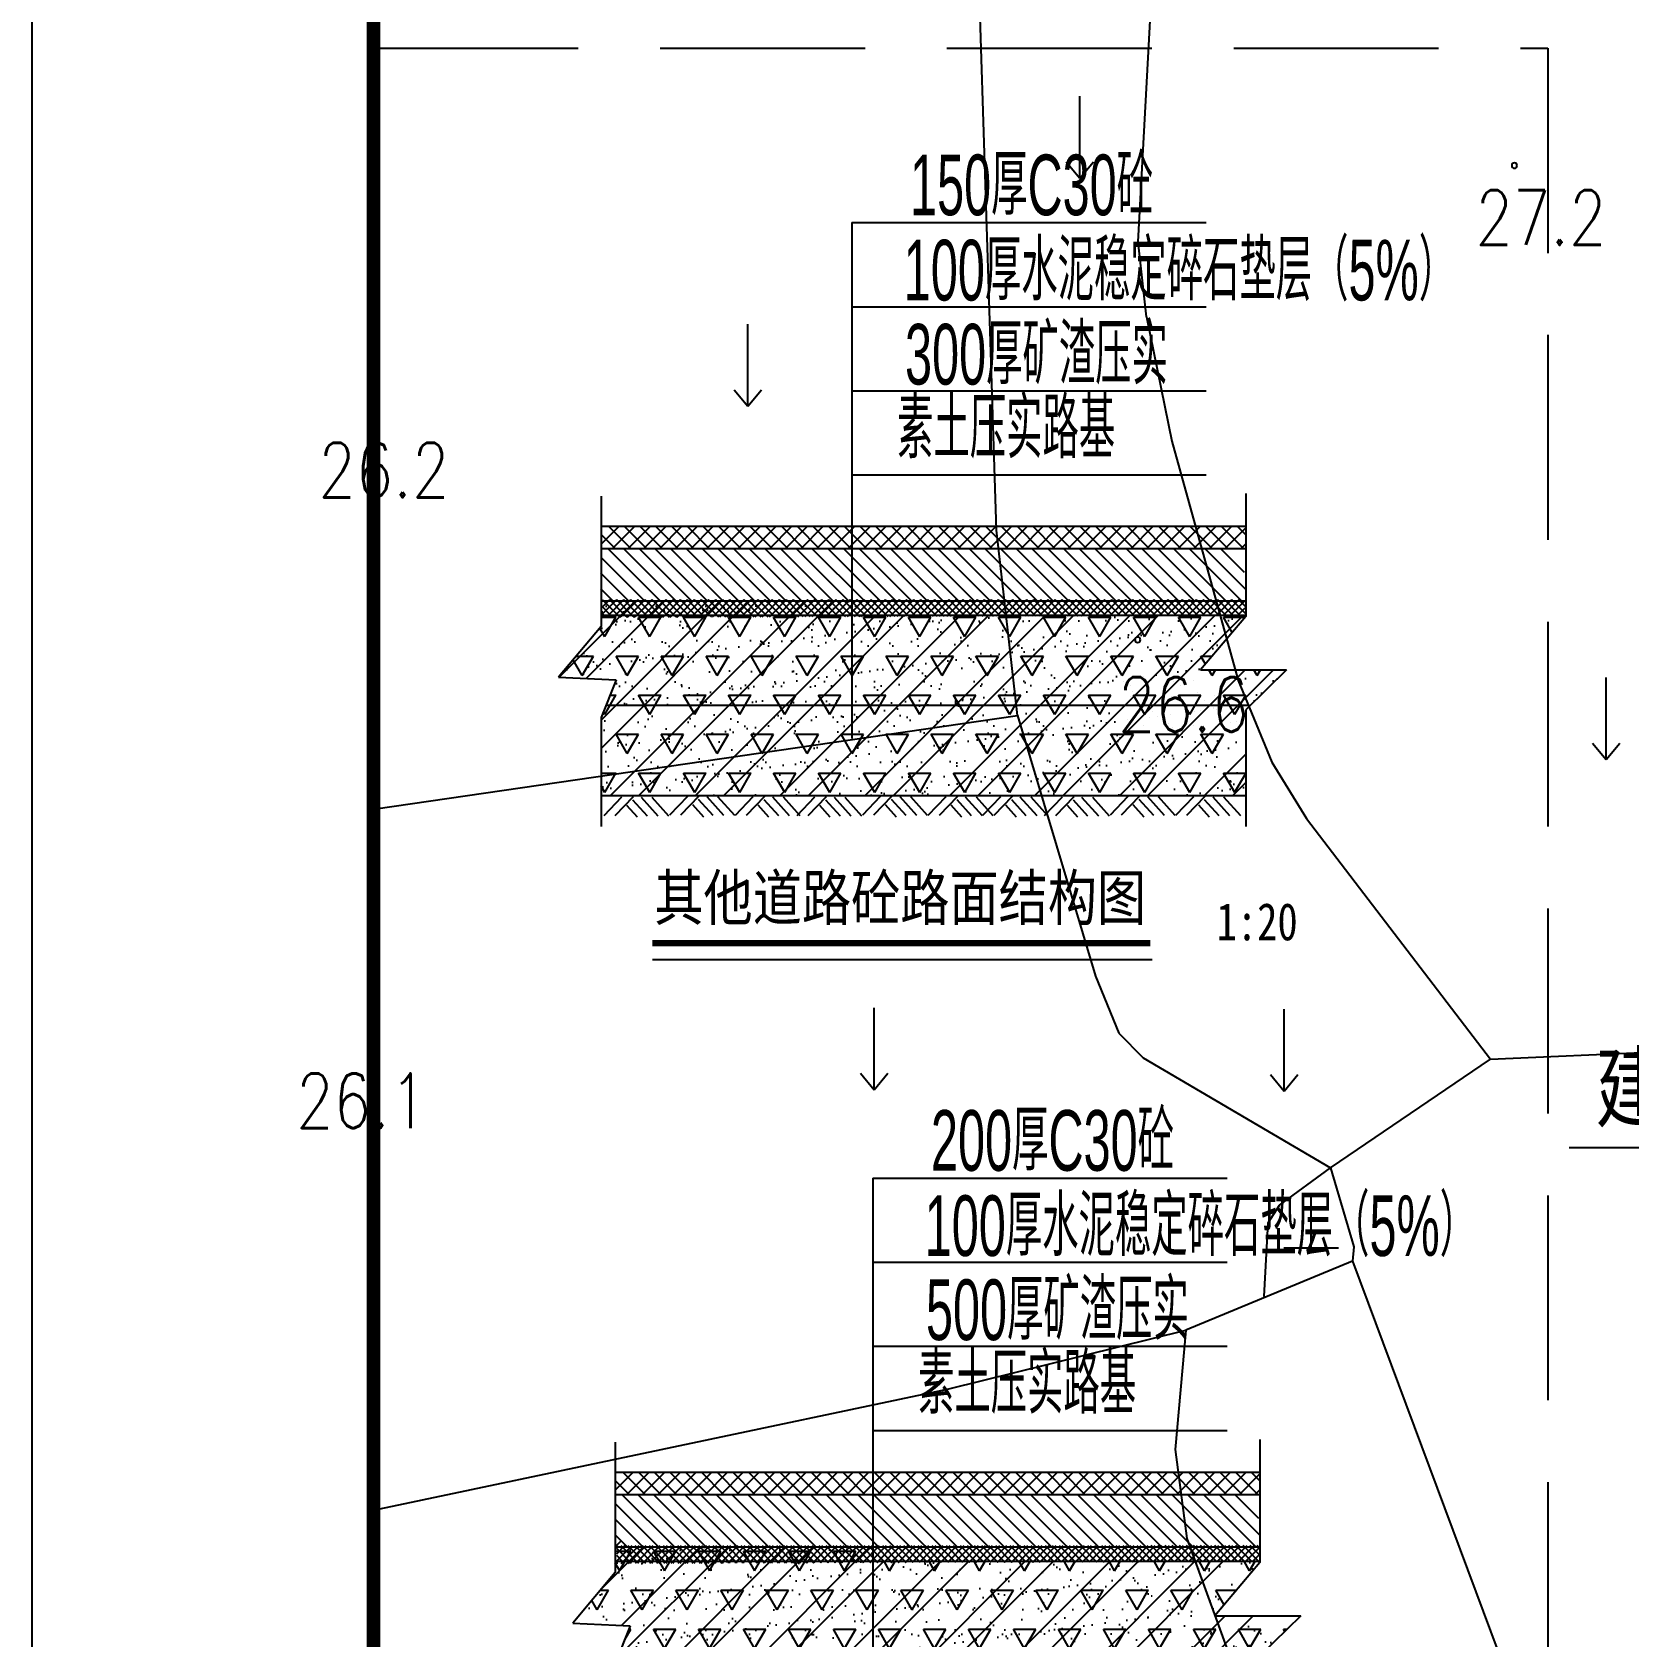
# Model space of a CAD drawing. Header units: millimetres. Extents: x 423080 to 423918, y 54742 to 55570.
# Drawn here: x 423084.7 to 423143.1, y 54865.8 to 54924.6 of the extents above; entities that cross this region are included whole.
import ezdxf
from ezdxf.enums import TextEntityAlignment as Align

# ---------------------------------------------------------------- set-up
doc = ezdxf.new("R2010")
doc.units = ezdxf.units.MM
doc.linetypes.add('DASH', pattern=[0.35, 0.25, -0.1])
for name, color, linetype in [('1', 4, 'Continuous'), ('DIM_LEAD', 171, 'Continuous'), ('DL1', 7, 'Continuous'), ('JMD', 6, 'Continuous'), ('PUB_TEXT', 7, 'Continuous'), ('STAIR', 3, 'Continuous'), ('TK', 4, 'Continuous'), ('地形图', 252, 'Continuous'), ('道路', 5, 'Continuous')]:
    doc.layers.add(name, color=color, linetype=linetype)
doc.styles.add('HT', font='simhei.ttf', dxfattribs={"width": 0.8})
doc.styles.add('HZ', font='rs.shx', dxfattribs={"width": 0.8, "bigfont": 'hztxt.shx'})
doc.styles.add('HZ1', font='', dxfattribs={"width": 0.8})
doc.styles.add('HZTXT', font='HZTXT_E', dxfattribs={"width": 0.8, "bigfont": 'HZTXT'})
doc.styles.add('S', font='', dxfattribs={"width": 0.8})
doc.styles.get('HZ1').set_extended_font_data('MS Mincho')
doc.styles.get('S').set_extended_font_data('SimSun')

# ---------------------------------------------------------------- blocks, each defined once
blk = doc.blocks.new('dxing')
at = {"layer": '地形图', "color": 250, "linetype": 'Continuous'}
for p, q in [((421262.4445531148, 54758.69428783988, 27.19), (421263.5338577768, 54778.47639970194, 27.19)), ((421257.2613373314, 54748.13866275096, 26.29), (421256.6038577768, 54768.95639970194, 26.29)), ((421260.3110642305, 54761.0293760796), (421260.3110642305, 54764.0293760796)), ((421259.8110642305, 54761.6293760796), (421260.3110642305, 54761.0293760796)), ((421260.3110642305, 54761.0293760796), (421260.8110642305, 54761.6293760796)), ((421262.7538577768, 54755.94639970194, 27.19), (421262.4445531148, 54758.69428783988, 27.19)), ((421248.1531581512, 54752.67926911533), (421248.1531581512, 54755.67926911533)), ((421262.7538577768, 54755.94639970194, 27.19), (421262.7538577768, 54755.94639970194, 27.19)), ((421262.7538577768, 54755.94639970194, 27.19), (421263.6807531465, 54751.39427168371, 27.19)), ((421247.6531581512, 54753.27926911533), (421248.1531581512, 54752.67926911533)), ((421248.1531581512, 54752.67926911533), (421248.6531581512, 54753.27926911533)), ((421263.6807531465, 54751.39427168371, 27.19), (421266.1134733385, 54742.63785159705, 27.19)), ((421258.0338577768, 54741.35639970194, 26.29), (421257.2613373314, 54748.13866275096, 26.29)), ((421266.1134733385, 54742.63785159705, 27.19), (421267.3438577768, 54739.64639970194, 27.19)), ((421279.5837073405, 54739.74507386437), (421279.5837073405, 54742.74507386437)), ((421234.4460613916, 54737.92410433969, 26.29), (421258.0338577768, 54741.35639970194, 26.29)), ((421258.0338577768, 54741.35639970194, 26.29), (421260.8872489922, 54731.81365311825, 26.29)), ((421279.0837073405, 54740.34507386437), (421279.5837073405, 54739.74507386437)), ((421279.5837073405, 54739.74507386437), (421280.0837073405, 54740.34507386437)), ((421267.3438577768, 54739.64639970194, 27.19), (421268.6085959827, 54737.58575149492, 27.19)), ((421268.6085959827, 54737.58575149492, 27.19), (421275.3438577768, 54728.77639970194, 27.19)), ((421260.8872489922, 54731.81365311825, 26.29), (421261.7338577768, 54729.72639970194, 26.29)), ((421252.7820765887, 54727.65491606321), (421252.7820765887, 54730.65491606321)), ((421267.7992082773, 54727.60490660273), (421267.7992082773, 54730.60490660273)), ((421261.7338577768, 54729.72639970194, 26.29), (421262.6262903761, 54728.82328947772, 26.29)), ((421262.6262903761, 54728.82328947772, 26.29), (421269.4938577768, 54724.79639970194, 26.29)), ((421269.4938577768, 54724.79639970194, 26.8), (421275.3438577768, 54728.77639970194, 26.8)), ((421275.3438577768, 54728.77639970194, 27.19), (421281.4438577768, 54729.03639970194, 27.19)), ((421252.2820765887, 54728.2549160632), (421252.7820765887, 54727.65491606321)), ((421252.7820765887, 54727.65491606321), (421253.2820765887, 54728.2549160632)), ((421267.2992082773, 54728.20490660272), (421267.7992082773, 54727.60490660273)), ((421267.7992082773, 54727.60490660273), (421268.2992082773, 54728.20490660272)), ((421267.6201811632, 54723.42488911777), (421269.4938577768, 54724.79639970194)), ((421269.4938577768, 54724.79639970194, 26.29), (421270.3489135182, 54721.89906960343, 26.29)), ((421268.7792391214, 54721.85892986817), (421268.7792391214, 54723.85892986817)), ((421267.2027768897, 54722.77574607819), (421267.6201811632, 54723.42488911777)), ((421267.0636403385, 54720.08643061893), (421267.2027768897, 54722.77574607819)), ((421267.7792391214, 54721.85892986817), (421269.7792391214, 54721.85892986817)), ((421270.3489135182, 54721.89906960343, 26.29), (421270.2938577768, 54721.37639970194, 26.29)), ((421270.2938577768, 54721.37639970194, 26.29), (421264.1938577768, 54718.84639970194, 26.29)), ((421270.2938577768, 54721.37639970194, 26.29), (421279.5951855217, 54696.46938220127, 26.29)), ((421255.5138577768, 54716.70639970194, 26.19), (421264.1938577768, 54718.84639970194, 26.19)), ((421264.1938577768, 54718.84639970194, 26.29), (421263.8012951515, 54714.48116079676, 26.29)), ((421234.4460613916, 54712.26426154993, 26.19), (421255.5138577768, 54716.70639970194, 26.19)), ((421263.8012951515, 54714.48116079676, 26.29), (421264.2238577768, 54711.22639970194, 26.29)), ((421264.2238577768, 54711.22639970194, 26.29), (421269.4238577768, 54696.98639970194, 26.29))]:
    blk.add_line(p, q, dxfattribs=at)
for centre, start_param, end_param in [((421276.2255273107, 54761.48586922627, 27.32), 5.497787143671944, 8.639379797261737), ((421276.2255273107, 54761.48586922627, 27.32), 2.356194490082151, 5.497787143671944), ((421262.4287745067, 54744.12460772675, 26.58), 5.497787143671944, 8.639379797261737), ((421262.4287745067, 54744.12460772675, 26.58), 2.356194490082151, 5.497787143671944)]:
    blk.add_ellipse(centre, major_axis=(0.07071067811770035, 0.07071067811770033), ratio=0.999999999779612, start_param=start_param, end_param=end_param, dxfattribs=at)
at = {"layer": '地形图', "color": 250, "linetype": 'Continuous', "style": 'HZ', "width": 0.8}
for s, p in [('27.2', (421277.1962794858, 54759.58417173717)), ('26.2', (421234.8255820837, 54750.34002705816)), ('26.6', (421264.1097584873, 54741.75828808585)), ('26.1', (421234.0148932714, 54727.2513508725))]:
    blk.add_text(s, height=2, dxfattribs=at).set_placement(p, align=Align.MIDDLE)
blk = doc.blocks.new('dlzf1')
at = {"layer": 'JMD'}
h = blk.add_hatch(dxfattribs=at)
h.set_pattern_fill('ANSI32', color=256, scale=5.297292072415352, style=0)
h.set_pattern_definition([(44.99829320954396, (-252367091.4057524, 2604740443.720208), (-2022.679577486163, 2022.559073414443), []), (44.99829320954396, (-252365742.9527031, 2604740443.720208), (-2022.679577486163, 2022.559073414443), [])])
h.paths.add_polyline_path([(-276173.0589168668, 107927.4271478653), (-287877.9629974365, 107927.4271478653), (-288444.626439631, 108494.0568304062), (-288444.6264395714, 106698.5613193512), (-290476.8650019169, 104287.0280780792), (-287728.6813892126, 104162.2012581825), (-288444.6264397502, 102373.634791851), (-288444.6264397502, 98654.42436742783), (-276173.0589170456, 98654.42436742783)])
h.paths.add_polyline_path([(-257707.0250216722, 98654.42436742783), (-257707.0250216722, 102732.6514463425), (-255766.3534058928, 104636.4937243462), (-259858.8375580907, 104637.6638245583), (-257707.0250217915, 107174.9497070312), (-257707.0250217915, 107250.9771623611), (-276173.058916986, 107250.9771623611), (-276173.0589168668, 98654.42436742783)])
h = blk.add_hatch(dxfattribs=at)
h.set_pattern_fill('AR-SAND', color=256, scale=0.5297292072415353, style=0)
h.set_pattern_definition([(37.49835137972929, (-252367091.4057524, 2604740443.720208), (-48.05134853014034, 1469.69406434813), [0, -1159.430762540007, 0, -1296.731773893428, 0, -1239.523019162835]), (7.499558262834443, (-252367091.4057524, 2604740443.720208), (1349.986091190336, 2152.605436726504), [0, -625.4955599259791, 0, -1045.03526475438, 0, -400.4697182452914]), (327.5015468580071, (-252368029.6500445, 2604740443.720208), (2375.468151911358, 4.316470207010518), [0, -381.3935591460997, 0, -1373.016812925959, 0, -1792.549727986669]), (317.5017002911885, (-252368029.6500445, 2604740443.720208), (2293.074088075937, 669.4512435187054), [0, -190.6948739536265, 0, -900.0798050611171, 0, -1029.752319349583])])
h.paths.add_polyline_path([(-276173.058916986, 107250.977162838), (-276173.058916986, 98654.42436790466), (-257707.0250216722, 98654.42436742783), (-257707.0250217915, 102732.6514463425), (-255766.3534054756, 104636.493724823), (-259858.8375585079, 104637.6638245583), (-257707.0250216722, 107174.9497065544), (-257707.0250216722, 107250.977162838)])
h.paths.add_polyline_path([(-288444.626439631, 102373.634791851), (-288444.6264396906, 98654.42436742783), (-276173.058916986, 98654.42436742783), (-276173.058916986, 107927.4271483421), (-287877.9629976153, 107927.4271473885), (-288444.6264396906, 108494.0568304062), (-288444.6264396906, 106698.561319828), (-290476.8650016785, 104287.0280776024), (-287728.681389153, 104162.2012581825)])
h = blk.add_hatch(dxfattribs=at)
h.set_pattern_fill('TRIANG', color=256, scale=3.972969054311513, style=0)
h.set_pattern_definition([(59.9985218540897, (-252367091.4057524, 2604740443.720208), (-1072.68783197924, 1857.839137989198), [1072.63990421193, -1072.63990421193]), (120.0014781459102, (-252367091.4057524, 2604740443.720208), (-2145.375666035246, 1.198949413982132e-06), [1072.639904211927, -1072.639904211927]), (0, (-252367627.7496695, 2604741372.639778), (1072.687834056005, 1857.83913679025), [1072.687834056005, -1072.687834056005])])
h.paths.add_polyline_path([(-276173.058916986, 107250.9771623611), (-276173.058916986, 98654.42436742783), (-257707.0250216722, 98654.42436742783), (-257707.0250217915, 102732.6514463425), (-255766.3534054756, 104636.493724823), (-259858.8375585079, 104637.6638245583), (-257707.0250216722, 107174.9497065544), (-257707.0250216722, 107250.977162838)])
h.paths.add_polyline_path([(-288444.626439631, 102373.634791851), (-288444.6264396906, 98654.42436742783), (-276173.058916986, 98654.42436742783), (-276173.058916986, 107927.4271483421), (-287877.9629976153, 107927.4271473885), (-288444.6264396906, 108494.0568304062), (-288444.6264396906, 106698.561319828), (-290476.8650016785, 104287.0280776024), (-287728.681389153, 104162.2012581825)])
h = blk.add_hatch(dxfattribs=at)
h.set_pattern_fill('ANSI37', color=256, scale=1.324323018103838, style=0)
h.set_pattern_definition([(44.99829320954396, (-252617467.4082483, 2604185958.76338), (-168.5566314571803, 168.5465894512035), []), (135.001706790456, (-252617467.4082483, 2604185958.76338), (-168.5566314571803, -168.5465894512035), [])])
edge = h.paths.add_edge_path()
edge.add_line((-288378.178892076, 107139.9230203629), (-288378.178892076, 107751.8951044083))
edge.add_line((-288378.178892076, 107751.8951044083), (-288378.178892076, 107987.2689824104))
edge.add_line((-288378.178892076, 107987.2689824104), (-257737.0714942217, 107987.2689824104))
edge.add_line((-257737.0714942217, 107987.2689824104), (-257737.0714942217, 107234.0725717545))
edge.add_line((-257737.0714942217, 107234.0725717545), (-288283.9179920554, 107234.0725717545))
edge.add_line((-288396.1905914545, 107250.9771623611), (-257671.0858423114, 107250.9771623611))
blk.add_line((-285315.7081444263, 90826.57191848755), (-264332.6913195252, 90826.57191848755))
at = {"const_width": 300}
blk.add_lwpolyline([(-285315.7081445456, 91610.61936950684), (-264423.7901111841, 91610.61936950684)], dxfattribs=at)
at = {"layer": '1'}
for p, q in [((-288444.626439631, 111488.518517971), (-257707.0250216722, 111488.518517971)), ((-288396.1905915141, 110422.6656675339), (-257671.085842371, 110422.6656675339)), ((-288396.1905915141, 107927.4271478653), (-257707.0250216722, 107927.4271478653)), ((-288396.1905914545, 107250.9771623611), (-257671.0858423114, 107250.9771623611)), ((-288212.8321927786, 102952.7007646561), (-257618.9415074587, 102952.7007646561)), ((-288444.626439631, 98654.42436742783), (-257707.0250216722, 98654.42436742783))]:
    blk.add_line(p, q, dxfattribs=at)
at = {"layer": 'DL1', "color": 4}
for p, q in [((-276173.058916986, 125505.823281765), (-259278.3515603542, 125505.8232831955)), ((-276173.058916986, 125505.823281765), (-276173.0589170456, 101361.9770288467)), ((-276173.0589170456, 121497.1384358406), (-259278.3515603542, 121497.1384367943)), ((-276173.0589170456, 117488.4535903931), (-259278.3515603542, 117488.4535918236)), ((-276173.0589170456, 113479.7687444687), (-259278.3515603542, 113479.7687444687))]:
    blk.add_line(p, q, dxfattribs=at)
at = {"layer": 'JMD'}
for p, q in [((-286264.2373675704, 110413.4297447205), (-287339.3901939988, 111488.518517971)), ((-287163.2177804708, 110413.4297447205), (-286088.0649540424, 111488.518517971)), ((-285515.0975323319, 110413.4297447205), (-286590.2503589392, 111488.518517971)), ((-286414.077945292, 110413.4297447205), (-285338.925118804, 111488.518517971)), ((-284765.9576972127, 110413.4297447205), (-285841.1105237603, 111488.518517971)), ((-285664.9381102324, 110413.4297447205), (-284589.7852836251, 111488.518517971)), ((-284016.8178620338, 110413.4297447205), (-285091.9706885219, 111488.518517971)), ((-284915.7982749939, 110413.4297447205), (-283840.6454483867, 111488.518517971)), ((-283267.678026855, 110413.4297447205), (-284342.8308534026, 111488.518517971)), ((-284166.658439815, 110413.4297447205), (-283091.505613327, 111488.518517971)), ((-282518.5381917357, 110413.4297447205), (-283593.6910182834, 111488.518517971)), ((-283417.5186045766, 110413.4297447205), (-282342.3657781482, 111488.518517971)), ((-281769.3983564973, 110413.4297447205), (-282844.5511830449, 111488.518517971)), ((-282668.3787695169, 110413.4297447205), (-281593.2259429097, 111488.518517971)), ((-281020.2585213184, 110413.4297447205), (-282095.4113479257, 111488.518517971)), ((-281919.2389348149, 110413.4297447205), (-280844.0861077309, 111488.518517971)), ((-280271.1186862588, 110413.4297447205), (-281346.2715132236, 111488.518517971)), ((-281170.0990996361, 110413.4297447205), (-280094.9462731481, 111488.518517971)), ((-279521.9788510203, 110413.4297447205), (-280597.1316781044, 111488.518517971)), ((-280420.9592644572, 110413.4297447205), (-279345.8064379692, 111488.518517971)), ((-278772.8390163779, 110413.4297447205), (-279847.9918429255, 111488.518517971)), ((-279671.819429338, 110413.4297447205), (-278596.6666027904, 111488.518517971)), ((-279098.8520076871, 111488.518517971), (-278023.6991811991, 110413.4297447205)), ((-278922.6795941591, 110413.4297447205), (-277847.5267675519, 111488.518517971)), ((-278349.7121725678, 111488.518517971), (-277274.5593466163, 110413.4297447205)), ((-277098.3869324923, 111488.518517971), (-278173.5397589803, 110413.4297447205)), ((-276525.419510901, 110413.4297447205), (-277600.5723374486, 111488.518517971)), ((-277424.3999238014, 110413.4297447205), (-276349.2470973134, 111488.518517971)), ((-275776.2796756625, 110413.4297447205), (-276851.4325022101, 111488.518517971)), ((-276675.2600886822, 110413.4297447205), (-275600.1072620749, 111488.518517971)), ((-275027.1398405433, 110413.4297447205), (-276102.2926670909, 111488.518517971)), ((-275926.1202535033, 110413.4297447205), (-274850.9674268961, 111488.518517971)), ((-274278.000005424, 110413.4297447205), (-275353.1528318524, 111488.518517971)), ((-275176.9804182649, 110413.4297447205), (-274101.8275918365, 111488.518517971)), ((-273528.8601701856, 110413.4297447205), (-274604.0129972696, 111488.518517971)), ((-274427.8405836821, 110413.4297447205), (-273352.687756598, 111488.518517971)), ((-272779.7203350067, 110413.4297447205), (-273854.8731620908, 111488.518517971)), ((-273678.7007485032, 110413.4297447205), (-272603.5479219556, 111488.518517971)), ((-272030.5805004239, 110413.4297447205), (-273105.7333269119, 111488.518517971)), ((-272929.5609133244, 110413.4297447205), (-271854.4080867767, 111488.518517971)), ((-271281.4406651855, 110413.4297447205), (-272356.5934916735, 111488.518517971)), ((-272180.4210781455, 110413.4297447205), (-271105.2682516575, 111488.518517971)), ((-270532.3008300066, 110413.4297447205), (-271607.4536566138, 111488.518517971)), ((-271431.2812430263, 110413.4297447205), (-270356.1284164786, 111488.518517971)), ((-269783.1609948874, 110413.4297447205), (-270858.3138213754, 111488.518517971)), ((-270682.1414078474, 110413.4297447205), (-269606.9885812402, 111488.518517971)), ((-269034.0211597085, 110413.4297447205), (-270109.1739861965, 111488.518517971)), ((-269933.0015726686, 110413.4297447205), (-268857.8487460613, 111488.518517971)), ((-268284.8813245893, 110413.4297447205), (-269360.0341510773, 111488.518517971)), ((-269183.8617374301, 110413.4297447205), (-268108.7089110017, 111488.518517971)), ((-267535.7414893508, 110413.4297447205), (-268610.8943158984, 111488.518517971)), ((-268434.7219023705, 110413.4297447205), (-267359.5690757632, 111488.518517971)), ((-266786.6016541719, 110413.4297447205), (-267861.7544807792, 111488.518517971)), ((-267685.5820676684, 110413.4297447205), (-266610.4292405844, 111488.518517971)), ((-266037.4618191123, 110413.4297447205), (-267112.6146460772, 111488.518517971)), ((-266936.4422324896, 110413.4297447205), (-265861.289405942, 111488.518517971)), ((-265288.3219844103, 110413.4297447205), (-266363.4748108387, 111488.518517971)), ((-266187.3023973107, 110413.4297447205), (-265112.1495708227, 111488.518517971)), ((-264539.1821491718, 110413.4297447205), (-265614.3349757791, 111488.518517971)), ((-265438.1625621915, 110413.4297447205), (-264363.0097356439, 111488.518517971)), ((-263790.0423140526, 110413.4297447205), (-264865.1951405406, 111488.518517971)), ((-264689.0227270126, 110413.4297447205), (-263613.869900465, 111488.518517971)), ((-263040.9024788737, 110413.4297447205), (-264116.0553053617, 111488.518517971)), ((-263939.8828918338, 110413.4297447205), (-262864.7300653458, 111488.518517971)), ((-262291.7626436949, 110413.4297447205), (-263366.9154702425, 111488.518517971)), ((-263190.7430566549, 110413.4297447205), (-262115.5902301669, 111488.518517971)), ((-261542.6228085756, 110413.4297447205), (-262617.7756350636, 111488.518517971)), ((-262441.6032215357, 110413.4297447205), (-261366.4503949285, 111488.518517971)), ((-260793.4829733372, 110413.4297447205), (-261868.6357998848, 111488.518517971)), ((-261692.4633863568, 110413.4297447205), (-260617.3105597496, 111488.518517971)), ((-260044.3431382179, 110413.4297447205), (-261119.4959647655, 111488.518517971)), ((-260943.3235516548, 110413.4297447205), (-259868.17072469, 111488.518517971)), ((-259295.2033030391, 110413.4297447205), (-260370.3561301231, 111488.518517971)), ((-260194.183716476, 110413.4297447205), (-259119.0308894515, 111488.518517971)), ((-258546.0634678602, 110413.4297447205), (-259621.2162949443, 111488.518517971)), ((-259445.0438813567, 110413.4297447205), (-258369.8910548091, 111488.518517971)), ((-257796.9236332178, 110413.4297447205), (-258872.0764597654, 111488.518517971)), ((-258695.9040461183, 110413.4297447205), (-257707.0250216722, 111402.2498559952)), ((-285630.5434917808, 107927.4271478653), (-288125.9306774735, 110422.6656675339)), ((-284881.4036567211, 107927.4271478653), (-287376.7908423543, 110422.6656675339)), ((-284132.2638214827, 107927.4271478653), (-286627.6510071754, 110422.6656675339)), ((-283383.1239863038, 107927.4271478653), (-285878.5111719966, 110422.6656675339)), ((-282633.9841516614, 107927.4271478653), (-285129.3713368177, 110422.6656675339)), ((-281884.8443166018, 107927.4271478653), (-284380.2315016985, 110422.6656675339)), ((-281135.7044813633, 107927.4271478653), (-283631.09166646, 110422.6656675339)), ((-280386.5646461844, 107927.4271478653), (-282881.9518318176, 110422.6656675339)), ((-279637.424810946, 107927.4271478653), (-282132.8119966388, 110422.6656675339)), ((-278888.2849758863, 107927.4271478653), (-281383.6721615195, 110422.6656675339)), ((-278139.1451407075, 107927.4271478653), (-280634.5323263407, 110422.6656675339)), ((-277390.005305469, 107927.4271478653), (-279885.3924911618, 110422.6656675339)), ((-276640.8654702902, 107927.4271478653), (-279136.252655983, 110422.6656675339)), ((-275891.7256351709, 107927.4271478653), (-278387.1128208637, 110422.6656675339)), ((-275142.5858005285, 107927.4271478653), (-277637.9729856253, 110422.6656675339)), ((-274393.4459653497, 107927.4271478653), (-276888.833150506, 110422.6656675339)), ((-273644.3061301112, 107927.4271478653), (-276139.6933159232, 110422.6656675339)), ((-272895.1662950516, 107927.4271478653), (-275390.5534807444, 110422.6656675339)), ((-272146.0264598727, 107927.4271478653), (-274641.4136455059, 110422.6656675339)), ((-271396.8866246343, 107927.4271478653), (-273892.2738103271, 110422.6656675339)), ((-270647.7467895746, 107927.4271478653), (-273143.1339752078, 110422.6656675339)), ((-269898.6069543958, 107927.4271478653), (-272393.994140029, 110422.6656675339)), ((-269149.4671191573, 107927.4271478653), (-271644.8543048501, 110422.6656675339)), ((-268400.3272839785, 107927.4271478653), (-270895.7144696116, 110422.6656675339)), ((-270146.5746340752, 110422.6656684875), (-267651.1874494553, 107927.4271478653)), ((-269397.4347999096, 110422.6656675339), (-266902.0476142168, 107927.4271478653)), ((-266152.907779038, 107927.4271478653), (-268648.2949646711, 110422.6656675339)), ((-265403.7679437995, 107927.4271478653), (-267899.1551294923, 110422.6656675339)), ((-264654.6281087399, 107927.4271478653), (-267150.0152944326, 110422.6656675339)), ((-263905.488273561, 107927.4271478653), (-266400.8754591942, 110422.6656675339)), ((-263156.3484383225, 107927.4271478653), (-265651.7356240153, 110422.6656675339)), ((-262407.2086031437, 107927.4271478653), (-264902.5957887769, 110422.6656675339)), ((-261658.068768084, 107927.4271478653), (-264153.4559537172, 110422.6656675339)), ((-260908.928933382, 107927.4271478653), (-263404.3161185384, 110422.6656675339)), ((-260159.7890982032, 107927.4271478653), (-262655.1762832999, 110422.6656675339)), ((-259410.6492630243, 107927.4271478653), (-261906.0364481807, 110422.6656675339)), ((-258661.5094279051, 107927.4271478653), (-261156.8966135979, 110422.6656675339)), ((-257912.3695927262, 107927.4271478653), (-260407.7567783594, 110422.6656675339)), ((-257718.2730411887, 108482.4373645782), (-259658.6169431806, 110422.6656675339)), ((-257766.7088893056, 109279.9655308723), (-258909.4771079421, 110422.6656675339)), ((-286379.6833270192, 107927.4271478653), (-288444.626439631, 109992.247238636)), ((-287229.0181953907, 98195.26958036423), (-286730.2525513768, 97638.22980165482)), ((-286944.8675060868, 98449.66382789612), (-286249.7739212513, 97673.35780000687)), ((-286535.8975284696, 98564.65531396866), (-285737.8421720862, 97673.35780000687)), ((-286023.9657793045, 98564.65531396866), (-285225.9104228616, 97673.35780000687)), ((-284330.6228964329, 98595.38949680328), (-285177.9696406722, 97704.09198284149)), ((-283777.6598601937, 98623.50371456146), (-284651.734482348, 97704.09198284149)), ((-284091.8354774714, 98226.00376272202), (-283565.5508745909, 97638.22980165482)), ((-283807.6847876906, 98480.39801073074), (-283112.5912033319, 97704.09198284149)), ((-283398.7148105502, 98595.38949680328), (-282600.6594535708, 97704.09198284149)), ((-282886.7830609083, 98595.38949680328), (-282088.7277044654, 97704.09198284149)), ((-281208.8181778193, 98580.02259922028), (-282056.164921999, 97688.72508525848)), ((-280655.8551422358, 98608.13681745529), (-281529.9297642708, 97688.72508525848)), ((-280970.0307589173, 98210.63686561584), (-280457.5054619312, 97638.22980165482)), ((-280685.8800695539, 98465.03111314774), (-279990.7864846587, 97688.72508525848)), ((-280276.910091877, 98580.02259922028), (-279478.8547356129, 97688.72508525848)), ((-279764.9783428311, 98580.02259922028), (-278966.9229858518, 97688.72508525848)), ((-278269.5322288275, 98564.65531396866), (-279116.8789730668, 97673.35780000687)), ((-277716.569193244, 98592.76953220367), (-278590.6438152194, 97673.35780000687)), ((-278030.744809866, 98195.26958036423), (-277531.9791658521, 97638.22980165482)), ((-277746.5941205621, 98449.66382789612), (-277051.5005356669, 97673.35780000687)), ((-277337.6241429448, 98564.65531396866), (-276539.5687865019, 97673.35780000687)), ((-276825.6923937798, 98564.65531396866), (-276027.6370373964, 97673.35780000687)), ((-275132.3495109081, 98595.38949680328), (-275979.6962551475, 97704.09198284149)), ((-274579.3864747286, 98623.50371456146), (-275453.4610968232, 97704.09198284149)), ((-274893.5620919466, 98226.00376272202), (-274367.2774890661, 97638.22980165482)), ((-274609.4114021659, 98480.39801073074), (-273914.3178177476, 97704.09198284149)), ((-274200.4414250255, 98595.38949680328), (-273402.3860680461, 97704.09198284149)), ((-273688.509675324, 98595.38949680328), (-272890.4543190002, 97704.09198284149)), ((-272010.5447922349, 98580.02259922028), (-272857.8915364742, 97688.72508525848)), ((-271457.5817566514, 98608.13681745529), (-272331.6563786268, 97688.72508525848)), ((-271771.7573733926, 98210.63686561584), (-271259.2320763469, 97638.22980165482)), ((-271487.6066839695, 98465.03111314774), (-270792.5130991936, 97688.72508525848)), ((-271078.6367064714, 98580.02259922028), (-270280.5813500285, 97688.72508525848)), ((-270566.7049573064, 98580.02259922028), (-269768.649600327, 97688.72508525848)), ((-269403.3119787574, 98580.02259922028), (-270250.6587230563, 97688.72508525848)), ((-268850.3489431739, 98608.13681745529), (-269724.4235652089, 97688.72508525848)), ((-269164.5245599151, 98210.63686561584), (-268651.9992628694, 97638.22980165482)), ((-268880.373870492, 98465.03111314774), (-268185.2802856565, 97688.72508525848)), ((-268471.4038929343, 98580.02259922028), (-267673.348536551, 97688.72508525848)), ((-267959.4721438289, 98580.02259922028), (-267161.4167869091, 97688.72508525848)), ((-266464.0260297656, 98564.65531396866), (-267311.3727740645, 97673.35780000687)), ((-265911.0629941821, 98592.76953220367), (-266785.1376162171, 97673.35780000687)), ((-266225.2386108041, 98195.26958036423), (-265726.4729667902, 97638.22980165482)), ((-265941.0879215002, 98449.66382789612), (-265245.9943366647, 97673.35780000687)), ((-265532.1179439425, 98564.65531396866), (-264734.0625874996, 97673.35780000687)), ((-265020.1861947775, 98564.65531396866), (-264222.1308384538, 97673.35780000687)), ((-263326.8433118463, 98595.38949680328), (-264174.1900561452, 97704.09198284149)), ((-262773.8802757859, 98623.50371456146), (-263647.9548977613, 97704.09198284149)), ((-263088.0558928847, 98226.00376272202), (-262561.7712900043, 97638.22980165482)), ((-262803.905203104, 98480.39801073074), (-262108.8116187453, 97704.09198284149)), ((-262394.9352260232, 98595.38949680328), (-261596.8798691034, 97704.09198284149)), ((-261883.0034763217, 98595.38949680328), (-261084.948119998, 97704.09198284149)), ((-260205.0385932326, 98580.02259922028), (-261052.385337472, 97688.72508525848)), ((-259652.0755576491, 98608.13681745529), (-260526.1501796842, 97688.72508525848)), ((-259966.2511743307, 98210.63686561584), (-259453.7258773446, 97638.22980165482)), ((-259682.1004849672, 98465.03111314774), (-258987.0069001913, 97688.72508525848)), ((-259273.1305074692, 98580.02259922028), (-258475.0751510262, 97688.72508525848)), ((-258761.1987583041, 98580.02259922028), (-257963.1434013844, 97688.72508525848))]:
    blk.add_line(p, q, dxfattribs=at)
at = {"layer": 'STAIR'}
for p, q in [((-288444.626439631, 112924.8790745735), (-288444.626439631, 106698.5613193512)), ((-257707.0250216722, 113041.1130819321), (-257707.0250216722, 107174.9497070312)), ((-288444.626439631, 110630.287835598), (-287586.3446237445, 111488.518517971)), ((-287762.5170373321, 110413.4297447205), (-288444.626439631, 111095.498509407)), ((-287013.3772021532, 110413.4297447205), (-288088.5300292373, 111488.518517971)), ((-287912.3576156497, 110413.4297447205), (-286837.2047891021, 111488.518517971)), ((-257707.0250216722, 111072.6316943169), (-258122.936624527, 111488.518517971)), ((-257946.764210999, 110413.4297447205), (-257707.0250216722, 110653.1546521187)), ((-287128.8231621981, 107927.4271478653), (-288455.8744592071, 109254.3993840218)), ((-287877.9629973769, 107927.4271478653), (-288455.8744592071, 108505.3041801453)), ((-257707.0250216722, 107174.9497070312), (-259858.8375580907, 104637.6638245583)), ((-288444.626439631, 106698.5613193512), (-290476.8650017977, 104287.0280780792)), ((-290476.8650017977, 104287.0280780792), (-287728.6813892126, 104162.2012581825)), ((-287728.6813892126, 104162.2012581825), (-288444.626439631, 102373.634791851)), ((-259858.8375580907, 104637.6638245583), (-255766.353405714, 104636.4937243462)), ((-255766.353405714, 104636.4937243462), (-257707.0250216722, 102732.6514463425)), ((-257707.0250216722, 102732.6514472961), (-257707.0250216722, 97169.19957208633)), ((-288444.626439631, 102373.634791851), (-288444.626439631, 97169.19957208633)), ((-287467.8056143522, 98564.65531396866), (-288315.1523585916, 97673.35780000687)), ((-286914.8425787091, 98592.76953220367), (-287788.9172007442, 97673.35780000687))]:
    blk.add_line(p, q, dxfattribs=at)
at = {"layer": 'PUB_TEXT', "style": 'HZTXT'}
for s, width, p in [('200厚C30砼', 0.6000357628167604, (-273394.7246485949, 125857.5403923988)), ('100厚水泥稳定碎石垫层（5%%%）', 0.600035704891938, (-273693.0595681071, 121795.42927742)), ('500厚矿渣压实', 0.6000357628167604, (-273633.8283625841, 117786.7444324493)), (' 素土压实路基', 0.6000357628167604, (-274657.2171527147, 114263.4680948257))]:
    blk.add_text(s, height=2889.222699165344, dxfattribs=dict(at, width=width)).set_placement(p)
at = {"layer": '道路', "color": 7}
for s, height, style, width, p in [('主干道砼路面结构图', 2148.894967135421, 'S', 0.8, (-285705.4179702997, 92703.27290964127)), ('1:20', 1777.983199596405, 'HZ1', 0.8000476837061655, (-261941.5926221013, 91747.41318750381))]:
    blk.add_text(s, height=height, dxfattribs=dict(at, style=style, width=width)).set_placement(p)
blk = doc.blocks.new('22')
at = {"layer": 'JMD'}
h = blk.add_hatch(dxfattribs=at)
h.set_pattern_fill('ANSI32', color=256, scale=5.297292072415352, style=0)
h.set_pattern_definition([(44.99829320954396, (-252387110.2531054, 2604695793.089889), (-2022.679577486163, 2022.559073414443), []), (44.99829320954396, (-252385761.8000562, 2604695793.089889), (-2022.679577486163, 2022.559073414443), [])])
h.paths.add_polyline_path([(-296191.9062698483, 63276.79682826996), (-307896.8103504777, 63276.79682826996), (-308463.4737926722, 63843.42651081085), (-308463.4737926126, 62047.93099975586), (-310495.7123548985, 59636.39775848389), (-307747.5287422538, 59511.57093858719), (-308463.4737927914, 57723.00447225571), (-308463.4737927914, 54003.79404783249), (-296191.9062700272, 54003.79404783249)])
h.paths.add_polyline_path([(-277725.8723747134, 54003.79404783249), (-277725.8723747134, 58082.02112674713), (-275785.200758934, 59985.86340475082), (-279877.6849111319, 59987.03350496292), (-277725.872374773, 62524.31938743591), (-277725.872374773, 62600.34684276581), (-296191.9062699676, 62600.34684276581), (-296191.9062698483, 54003.79404783249)])
h = blk.add_hatch(dxfattribs=at)
h.set_pattern_fill('AR-SAND', color=256, scale=0.5297292072415353, style=0)
h.set_pattern_definition([(37.49835137972929, (-252387110.2531054, 2604695793.089889), (-48.05134853014034, 1469.69406434813), [0, -1159.430762540007, 0, -1296.731773893429, 0, -1239.523019162836]), (7.499558262834442, (-252387110.2531054, 2604695793.089889), (1349.986091190336, 2152.605436726504), [0, -625.4955599259791, 0, -1045.03526475438, 0, -400.4697182452914]), (327.5015468580071, (-252388048.4973975, 2604695793.089889), (2375.468151911358, 4.316470207010518), [0, -381.3935591460997, 0, -1373.016812925959, 0, -1792.549727986669]), (317.5017002911885, (-252388048.4973975, 2604695793.089889), (2293.074088075937, 669.4512435187054), [0, -190.6948739536265, 0, -900.0798050611171, 0, -1029.752319349583])])
h.paths.add_polyline_path([(-296191.9062699676, 62600.34684324265), (-296191.9062699676, 54003.79404830933), (-277725.8723747134, 54003.79404783249), (-277725.872374773, 58082.02112674713), (-275785.2007585168, 59985.86340522766), (-279877.6849115491, 59987.03350496292), (-277725.8723747134, 62524.31938695908), (-277725.8723747134, 62600.34684324265)])
h.paths.add_polyline_path([(-308463.4737926722, 57723.00447225571), (-308463.4737927318, 54003.79404783249), (-296191.9062699676, 54003.79404783249), (-296191.9062699676, 63276.7968287468), (-307896.8103505969, 63276.79682779312), (-308463.4737927318, 63843.42651081085), (-308463.4737927318, 62047.9310002327), (-310495.7123547196, 59636.39775800705), (-307747.5287421942, 59511.57093858719)])
h = blk.add_hatch(dxfattribs=at)
h.set_pattern_fill('TRIANG', color=256, scale=3.972969054311513, style=0)
h.set_pattern_definition([(59.9985218540897, (-252387110.2531054, 2604695793.089889), (-1072.68783197924, 1857.839137989198), [1072.63990421193, -1072.63990421193]), (120.0014781459102, (-252387110.2531054, 2604695793.089889), (-2145.375666035246, 1.198949413982132e-06), [1072.639904211927, -1072.639904211927]), (0, (-252387646.5970225, 2604696722.009459), (1072.687834056005, 1857.83913679025), [1072.687834056005, -1072.687834056005])])
h.paths.add_polyline_path([(-296191.9062699676, 62600.34684276581), (-296191.9062699676, 54003.79404783249), (-277725.8723747134, 54003.79404783249), (-277725.872374773, 58082.02112674713), (-275785.2007585168, 59985.86340522766), (-279877.6849115491, 59987.03350496292), (-277725.8723747134, 62524.31938695908), (-277725.8723747134, 62600.34684324265)])
h.paths.add_polyline_path([(-308463.4737926722, 57723.00447225571), (-308463.4737927318, 54003.79404783249), (-296191.9062699676, 54003.79404783249), (-296191.9062699676, 63276.7968287468), (-307896.8103505969, 63276.79682779312), (-308463.4737927318, 63843.42651081085), (-308463.4737927318, 62047.9310002327), (-310495.7123547196, 59636.39775800705), (-307747.5287421942, 59511.57093858719)])
h = blk.add_hatch(dxfattribs=at)
h.set_pattern_fill('ANSI37', color=256, scale=1.324323018103838, style=0)
h.set_pattern_definition([(44.99829320954396, (-252637486.2556013, 2604141308.13306), (-168.5566314571803, 168.5465894512035), []), (135.001706790456, (-252637486.2556013, 2604141308.13306), (-168.5566314571803, -168.5465894512035), [])])
edge = h.paths.add_edge_path()
edge.add_line((-308397.0262451172, 62489.29270076752), (-308397.0262451172, 63101.26478481293))
edge.add_line((-308397.0262451172, 63101.26478481293), (-308397.0262451172, 63336.63866281509))
edge.add_line((-308397.0262451172, 63336.63866281509), (-277755.9188472629, 63336.63866281509))
edge.add_line((-277755.9188472629, 63336.63866281509), (-277755.9188472629, 62583.44225215912))
edge.add_line((-277755.9188472629, 62583.44225215912), (-308302.7653450966, 62583.44225215912))
edge.add_line((-308415.0379444957, 62600.34684276581), (-277689.9331953526, 62600.34684276581))
blk.add_line((-306014.3886771798, 46175.94159889221), (-282189.673345685, 46175.94159889221))
at = {"const_width": 300}
blk.add_lwpolyline([(-306014.388677299, 46959.9890499115), (-282280.7721372843, 46959.9890499115)], dxfattribs=at)
at = {"layer": '1'}
for p, q in [((-308463.4737926722, 66837.8881983757), (-277725.8723747134, 66837.8881983757)), ((-308415.0379445553, 65772.03534793854), (-277689.9331954122, 65772.03534793854)), ((-308415.0379445553, 63276.79682826996), (-277725.8723747134, 63276.79682826996)), ((-308415.0379444957, 62600.34684276581), (-277689.9331953526, 62600.34684276581)), ((-308231.6795457602, 58302.07044506073), (-277637.7888604999, 58302.07044506073)), ((-308463.4737926722, 54003.79404783249), (-277725.8723747134, 54003.79404783249))]:
    blk.add_line(p, q, dxfattribs=at)
at = {"layer": 'DL1', "color": 4}
for p, q in [((-296510.5786271095, 81308.96382713318), (-279615.8712705374, 81308.96382856369)), ((-296510.5786271095, 81308.96382713318), (-296510.5786271691, 56718.25926971436)), ((-296510.5786271691, 77300.2789812088), (-279615.8712705374, 77300.27898216248)), ((-296510.5786271691, 73291.59413576126), (-279615.8712705374, 73291.59413719177)), ((-296510.5786271691, 69282.90929031372), (-279615.8712704778, 69282.90929031372))]:
    blk.add_line(p, q, dxfattribs=at)
at = {"layer": 'JMD'}
for p, q in [((-306283.0847206116, 65762.79942512512), (-307358.23754704, 66837.8881983757)), ((-307182.065133512, 65762.79942512512), (-306106.912307024, 66837.8881983757)), ((-305533.9448853731, 65762.79942512512), (-306609.0977119803, 66837.8881983757)), ((-306432.9252983332, 65762.79942512512), (-305357.7724718451, 66837.8881983757)), ((-304784.8050502539, 65762.79942512512), (-305859.9578768015, 66837.8881983757)), ((-305683.7854632139, 65762.79942512512), (-304608.6326366663, 66837.8881983757)), ((-304035.6652150154, 65762.79942512512), (-305110.818041563, 66837.8881983757)), ((-304934.6456280351, 65762.79942512512), (-303859.4928014278, 66837.8881983757)), ((-303286.5253798962, 65762.79942512512), (-304361.6782064438, 66837.8881983757)), ((-304185.5057928562, 65762.79942512512), (-303110.3529663682, 66837.8881983757)), ((-302537.3855447769, 65762.79942512512), (-303612.5383712649, 66837.8881983757)), ((-303436.3659576178, 65762.79942512512), (-302361.2131311297, 66837.8881983757)), ((-301788.2457095385, 65762.79942512512), (-302863.3985360861, 66837.8881983757)), ((-302687.2261225581, 65762.79942512512), (-301612.0732959509, 66837.8881983757)), ((-301039.1058743596, 65762.79942512512), (-302114.2587009668, 66837.8881983757)), ((-301938.0862878561, 65762.79942512512), (-300862.933460772, 66837.8881983757)), ((-300289.9660392404, 65762.79942512512), (-301365.1188662052, 66837.8881983757)), ((-301188.9464526772, 65762.79942512512), (-300113.7936261892, 66837.8881983757)), ((-299540.8262040615, 65762.79942512512), (-300615.9790311456, 66837.8881983757)), ((-300439.8066174984, 65762.79942512512), (-299364.6537910104, 66837.8881983757)), ((-298791.6863694191, 65762.79942512512), (-299866.8391959667, 66837.8881983757)), ((-299690.6667823195, 65762.79942512512), (-298615.5139558315, 66837.8881983757)), ((-299117.6993607283, 66837.8881983757), (-298042.5465341806, 65762.79942512512)), ((-298941.5269472003, 65762.79942512512), (-297866.3741205931, 66837.8881983757)), ((-298368.559525609, 66837.8881983757), (-297293.4066995978, 65762.79942512512)), ((-297117.2342855334, 66837.8881983757), (-298192.3871120214, 65762.79942512512)), ((-296544.2668639421, 65762.79942512512), (-297619.4196904302, 66837.8881983757)), ((-297443.2472768426, 65762.79942512512), (-296368.0944503546, 66837.8881983757)), ((-295795.1270287037, 65762.79942512512), (-296870.2798552513, 66837.8881983757)), ((-296694.1074417233, 65762.79942512512), (-295618.9546151161, 66837.8881983757)), ((-295045.9871935844, 65762.79942512512), (-296121.1400201321, 66837.8881983757)), ((-295944.9676065445, 65762.79942512512), (-294869.8147799373, 66837.8881983757)), ((-294296.8473584652, 65762.79942512512), (-295372.0001848936, 66837.8881983757)), ((-295195.827771306, 65762.79942512512), (-294120.674944818, 66837.8881983757)), ((-293547.7075232267, 65762.79942512512), (-294622.8603503108, 66837.8881983757)), ((-294446.6879367232, 65762.79942512512), (-293371.5351096392, 66837.8881983757)), ((-292798.5676880479, 65762.79942512512), (-293873.720515132, 66837.8881983757)), ((-293697.5481015444, 65762.79942512512), (-292622.3952749968, 66837.8881983757)), ((-292049.4278534651, 65762.79942512512), (-293124.5806798935, 66837.8881983757)), ((-292948.4082663655, 65762.79942512512), (-291873.2554397583, 66837.8881983757)), ((-291300.2880182266, 65762.79942512512), (-292375.4408447146, 66837.8881983757)), ((-292199.2684311867, 65762.79942512512), (-291124.1156046987, 66837.8881983757)), ((-290551.1481830478, 65762.79942512512), (-291626.301009655, 66837.8881983757)), ((-291450.1285960078, 65762.79942512512), (-290374.9757695198, 66837.8881983757)), ((-289802.0083478689, 65762.79942512512), (-290877.1611744165, 66837.8881983757)), ((-290700.9887608886, 65762.79942512512), (-289625.8359342813, 66837.8881983757)), ((-289052.8685127497, 65762.79942512512), (-290128.0213392377, 66837.8881983757)), ((-289951.8489257097, 65762.79942512512), (-288876.6960991025, 66837.8881983757)), ((-288303.7286776304, 65762.79942512512), (-289378.8815040588, 66837.8881983757)), ((-289202.7090904713, 65762.79942512512), (-288127.5562640429, 66837.8881983757)), ((-287554.588842392, 65762.79942512512), (-288629.7416689396, 66837.8881983757)), ((-288453.5692554116, 65762.79942512512), (-287378.4164288044, 66837.8881983757)), ((-286805.4490072131, 65762.79942512512), (-287880.6018338203, 66837.8881983757)), ((-287704.4294207096, 65762.79942512512), (-286629.2765936255, 66837.8881983757)), ((-286056.3091721535, 65762.79942512512), (-287131.4619990587, 66837.8881983757)), ((-286955.2895855308, 65762.79942512512), (-285880.1367589831, 66837.8881983757)), ((-285307.1693373919, 65762.79942512512), (-286382.3221638799, 66837.8881983757)), ((-286206.1497503519, 65762.79942512512), (-285130.9969238639, 66837.8881983757)), ((-284558.029502213, 65762.79942512512), (-285633.1823288202, 66837.8881983757)), ((-285457.0099152327, 65762.79942512512), (-284381.857088685, 66837.8881983757)), ((-283808.8896670938, 65762.79942512512), (-284884.0424935818, 66837.8881983757)), ((-284707.8700800538, 65762.79942512512), (-283632.7172534466, 66837.8881983757)), ((-283059.7498319149, 65762.79942512512), (-284134.9026584029, 66837.8881983757)), ((-283958.730244875, 65762.79942512512), (-282883.5774183869, 66837.8881983757)), ((-282310.609996736, 65762.79942512512), (-283385.7628232837, 66837.8881983757)), ((-283209.5904096365, 65762.79942512512), (-282134.4375832081, 66837.8881983757)), ((-281561.4701615572, 65762.79942512512), (-282636.6229881048, 66837.8881983757)), ((-282460.4505745769, 65762.79942512512), (-281385.2977479696, 66837.8881983757)), ((-280812.3303263783, 65762.79942512512), (-281887.483152926, 66837.8881983757)), ((-281711.310739398, 65762.79942512512), (-280636.1579127908, 66837.8881983757)), ((-280063.1904912591, 65762.79942512512), (-281138.3433177471, 66837.8881983757)), ((-280962.1709046364, 65762.79942512512), (-279887.0180776715, 66837.8881983757)), ((-279314.0506560802, 65762.79942512512), (-280389.2034831643, 66837.8881983757)), ((-280213.0310695171, 65762.79942512512), (-279137.8782424927, 66837.8881983757)), ((-278564.9108209014, 65762.79942512512), (-279640.0636479855, 66837.8881983757)), ((-279463.8912343979, 65762.79942512512), (-278388.7384078503, 66837.8881983757)), ((-277815.770986259, 65762.79942512512), (-278890.923812747, 66837.8881983757)), ((-278714.7513991594, 65762.79942512512), (-277725.8723747134, 66751.61953639984)), ((-306398.5306800008, 63276.79682826996), (-308463.4737926722, 65341.61691904068)), ((-305649.3908448219, 63276.79682826996), (-308144.7780305147, 65772.03534793854)), ((-304900.2510097623, 63276.79682826996), (-307395.6381953955, 65772.03534793854)), ((-304151.1111745238, 63276.79682826996), (-306646.4983602166, 65772.03534793854)), ((-303401.971339345, 63276.79682826996), (-305897.3585249782, 65772.03534793854)), ((-302652.8315047026, 63276.79682826996), (-305148.2186898589, 65772.03534793854)), ((-301903.6916695833, 63276.79682826996), (-304399.0788547397, 65772.03534793854)), ((-301154.5518344045, 63276.79682826996), (-303649.9390195012, 65772.03534793854)), ((-300405.4119992256, 63276.79682826996), (-302900.7991848588, 65772.03534793854)), ((-299656.2721639872, 63276.79682826996), (-302151.6593496799, 65772.03534793854)), ((-298907.1323289275, 63276.79682826996), (-301402.5195145607, 65772.03534793854)), ((-298157.9924936891, 63276.79682826996), (-300653.3796793818, 65772.03534793854)), ((-297408.8526585102, 63276.79682826996), (-299904.2398441434, 65772.03534793854)), ((-296659.7128233314, 63276.79682826996), (-299155.1000090241, 65772.03534793854)), ((-295910.5729882121, 63276.79682826996), (-298405.9601739049, 65772.03534793854)), ((-295161.4331535697, 63276.79682826996), (-297656.8203386664, 65772.03534793854)), ((-294412.2933183908, 63276.79682826996), (-296907.6805035472, 65772.03534793854)), ((-293663.1534831524, 63276.79682826996), (-296158.5406689644, 65772.03534793854)), ((-292914.0136480927, 63276.79682826996), (-295409.4008337259, 65772.03534793854)), ((-292164.8738129139, 63276.79682826996), (-294660.2609985471, 65772.03534793854)), ((-291415.7339776754, 63276.79682826996), (-293911.1211633682, 65772.03534793854)), ((-290666.5941426158, 63276.79682826996), (-293161.981328249, 65772.03534793854)), ((-289917.4543073773, 63276.79682826996), (-292412.8414930701, 65772.03534793854)), ((-289168.3144721985, 63276.79682826996), (-291663.7016578317, 65772.03534793854)), ((-288419.1746370196, 63276.79682826996), (-290914.5618226528, 65772.03534793854)), ((-290165.4219870567, 65772.03534889221), (-287670.0348024368, 63276.79682826996)), ((-289416.2821529508, 65772.03534793854), (-286920.894967258, 63276.79682826996)), ((-286171.7551320791, 63276.79682826996), (-288667.1423177123, 65772.03534793854)), ((-285422.6152968407, 63276.79682826996), (-287918.0024825335, 65772.03534793854)), ((-284673.475461781, 63276.79682826996), (-287168.8626474142, 65772.03534793854)), ((-283924.3356266022, 63276.79682826996), (-286419.7228122354, 65772.03534793854)), ((-283175.1957913637, 63276.79682826996), (-285670.5829770565, 65772.03534793854)), ((-282426.0559561849, 63276.79682826996), (-284921.443141818, 65772.03534793854)), ((-281676.9161210656, 63276.79682826996), (-284172.3033067584, 65772.03534793854)), ((-280927.7762864232, 63276.79682826996), (-283423.1634715199, 65772.03534793854)), ((-280178.6364512444, 63276.79682826996), (-282674.0236363411, 65772.03534793854)), ((-279429.4966160059, 63276.79682826996), (-281924.8838012218, 65772.03534793854)), ((-278680.3567809463, 63276.79682826996), (-281175.743966639, 65772.03534793854)), ((-277931.2169457674, 63276.79682826996), (-280426.6041314006, 65772.03534793854)), ((-277737.1203942299, 63831.80704498291), (-279677.4642962217, 65772.03534793854)), ((-277785.5562423468, 64629.33521127701), (-278928.3244609833, 65772.03534793854)), ((-306963.714859128, 53799.03350830078), (-306268.6212742329, 53022.72748041153)), ((-306554.7448815107, 53914.02499437332), (-305756.6895250678, 53022.72748041153)), ((-306042.8131323457, 53914.02499437332), (-305244.7577759027, 53022.72748041153)), ((-304349.470249474, 53944.75917720795), (-305196.8169937134, 53053.46166324615)), ((-303796.5072132349, 53972.87339496613), (-304670.5818353891, 53053.46166324615)), ((-304110.6828305125, 53575.37344312668), (-303584.398227632, 52987.59948205948)), ((-303826.5321407318, 53829.76769113541), (-303131.4385563731, 53053.46166324615)), ((-303417.5621635914, 53944.75917720795), (-302619.506806612, 53053.46166324615)), ((-302905.6304139495, 53944.75917720795), (-302107.5750575066, 53053.46166324615)), ((-301227.6655308604, 53929.39227962494), (-302075.0122750401, 53038.09476566315)), ((-300674.7024952769, 53957.50649785995), (-301548.7771172523, 53038.09476566315)), ((-300988.8781119585, 53560.00654602051), (-300476.3528149724, 52987.59948205948)), ((-300704.727422595, 53814.4007935524), (-300009.6338376999, 53038.09476566315)), ((-300295.7574449182, 53929.39227962494), (-299497.702088654, 53038.09476566315)), ((-299783.8256958723, 53929.39227962494), (-298985.7703388929, 53038.09476566315)), ((-298288.3795818686, 53914.02499437332), (-299135.726326108, 53022.72748041153)), ((-297735.4165462255, 53942.13921260834), (-298609.4911682606, 53022.72748041153)), ((-297765.4414736032, 53799.03350830078), (-297070.3478886485, 53022.72748041153)), ((-297356.471495986, 53914.02499437332), (-296558.4161395431, 53022.72748041153)), ((-296844.5397468209, 53914.02499437332), (-296046.4843904376, 53022.72748041153)), ((-295151.1968639493, 53944.75917720795), (-295998.5436081886, 53053.46166324615)), ((-294598.2338277698, 53972.87339496613), (-295472.3084498644, 53053.46166324615)), ((-294912.4094449878, 53575.37344312668), (-294386.1248421073, 52987.59948205948)), ((-294628.2587551475, 53829.76769113541), (-293933.1651707292, 53053.46166324615)), ((-294219.2887780666, 53944.75917720795), (-293421.2334210873, 53053.46166324615)), ((-293707.3570283651, 53944.75917720795), (-292909.3016720414, 53053.46166324615)), ((-292029.3921452761, 53929.39227962494), (-292876.7388895154, 53038.09476566315)), ((-291476.429109633, 53957.50649785995), (-292350.503731668, 53038.09476566315)), ((-291790.6047264338, 53560.00654602051), (-291278.079429388, 52987.59948205948)), ((-291506.4540370107, 53814.4007935524), (-290811.3604521751, 53038.09476566315)), ((-291097.4840595126, 53929.39227962494), (-290299.4287030101, 53038.09476566315)), ((-290585.5523103476, 53929.39227962494), (-289787.4969533682, 53038.09476566315)), ((-289422.1593317986, 53929.39227962494), (-290269.5060760975, 53038.09476566315)), ((-288869.1962962151, 53957.50649785995), (-289743.2709182501, 53038.09476566315)), ((-289183.3719129562, 53560.00654602051), (-288670.8466159105, 52987.59948205948)), ((-288899.2212235332, 53814.4007935524), (-288204.1276386976, 53038.09476566315)), ((-288490.2512459755, 53929.39227962494), (-287692.1958895922, 53038.09476566315)), ((-287978.31949687, 53929.39227962494), (-287180.2641399503, 53038.09476566315)), ((-286482.8733828068, 53914.02499437332), (-287330.2201270461, 53022.72748041153)), ((-285929.9103472233, 53942.13921260834), (-286803.9849691987, 53022.72748041153)), ((-285959.9352745414, 53799.03350830078), (-285264.8416897058, 53022.72748041153)), ((-285550.9652969241, 53914.02499437332), (-284752.9099405408, 53022.72748041153)), ((-285039.0335477591, 53914.02499437332), (-284240.9781914949, 53022.72748041153)), ((-283345.6906648874, 53944.75917720795), (-284193.0374091864, 53053.46166324615)), ((-282792.7276288271, 53972.87339496613), (-283666.8022508025, 53053.46166324615)), ((-283106.9032459259, 53575.37344312668), (-282580.6186430454, 52987.59948205948)), ((-282822.7525561452, 53829.76769113541), (-282127.6589717865, 53053.46166324615)), ((-282413.7825790644, 53944.75917720795), (-281615.727222085, 53053.46166324615)), ((-281901.8508293629, 53944.75917720795), (-281103.7954729795, 53053.46166324615)), ((-280223.8859462738, 53929.39227962494), (-281071.2326905131, 53038.09476566315)), ((-279670.9229106903, 53957.50649785995), (-280544.9975327253, 53038.09476566315)), ((-279985.0985273719, 53560.00654602051), (-279472.5732303858, 52987.59948205948)), ((-279700.9478380084, 53814.4007935524), (-279005.8542532325, 53038.09476566315)), ((-279291.9778605103, 53929.39227962494), (-278493.9225040674, 53038.09476566315)), ((-278780.0461112857, 53929.39227962494), (-277981.9907543659, 53038.09476566315)), ((-307247.8655484319, 53544.63926076889), (-306749.099904418, 52987.59948205948)), ((-298049.5921628475, 53544.63926076889), (-297550.8265188932, 52987.59948205948)), ((-286244.0859638453, 53544.63926076889), (-285745.3203198314, 52987.59948205948))]:
    blk.add_line(p, q, dxfattribs=at)
at = {"layer": 'STAIR'}
for p, q in [((-308463.4737926722, 68274.24875497818), (-308463.4737926722, 62047.93099975586)), ((-277725.8723747134, 68390.48276233673), (-277725.8723747134, 62524.31938743591)), ((-308463.4737926722, 65979.65751600266), (-307605.1919767857, 66837.8881983757)), ((-307032.2245551944, 65762.79942512512), (-308107.3773822784, 66837.8881983757)), ((-307931.2049686909, 65762.79942512512), (-306856.0521421432, 66837.8881983757)), ((-277725.8723747134, 66422.00137472153), (-278141.7839775681, 66837.8881983757)), ((-307781.3643903732, 65762.79942512512), (-308463.4737926722, 66444.8681898117)), ((-277965.6115640402, 65762.79942512512), (-277725.8723747134, 66002.52433252335)), ((-307147.6705152392, 63276.79682826996), (-308474.7218122482, 64603.76906442642)), ((-307896.8103504181, 63276.79682826996), (-308474.7218122482, 63854.67386054993)), ((-308463.4737926722, 62047.93099975586), (-310495.7123548388, 59636.39775848389)), ((-277725.8723747134, 62524.31938743591), (-279877.6849111319, 59987.03350496292)), ((-279877.6849111319, 59987.03350496292), (-275785.2007587552, 59985.86340475082)), ((-275785.2007587552, 59985.86340475082), (-277725.8723747134, 58082.02112674713)), ((-310495.7123548388, 59636.39775848389), (-307747.5287422538, 59511.57093858719)), ((-307747.5287422538, 59511.57093858719), (-308463.4737926722, 57723.00447225571)), ((-308463.4737926722, 57723.00447225571), (-308463.4737926722, 52518.569252491)), ((-277725.8723747134, 58082.02112770081), (-277725.8723747134, 52518.569252491)), ((-307486.6529673934, 53914.02499437332), (-308333.9997116327, 53022.72748041153)), ((-306933.6899316907, 53942.13921260834), (-307807.7645537853, 53022.72748041153))]:
    blk.add_line(p, q, dxfattribs=at)
at = {"layer": 'PUB_TEXT', "style": 'HZTXT'}
for s, width, p in [('150厚C30砼', 0.6000357628167604, (-293732.2443587184, 81660.68093776703)), ('100厚水泥稳定碎石垫层（5%%%）', 0.6000357628167604, (-294030.5792782903, 77598.56982278824)), ('300厚矿渣压实', 0.600035704891938, (-293971.3480727077, 73589.88497781754)), (' 素土压实路基', 0.600035704891938, (-294994.7368628383, 70066.60864019394))]:
    blk.add_text(s, height=2889.222699165344, dxfattribs=dict(at, width=width)).set_placement(p)
at = {"layer": '道路', "color": 7}
for s, height, style, width, p in [('其他道路砼路面结构图', 2148.894967141915, 'S', 0.8, (-305923.4945316911, 48052.64259004593)), ('1:20', 1777.983199596405, 'HZ1', 0.8000476257813431, (-279117.6105296612, 47096.78286790848))]:
    blk.add_text(s, height=height, dxfattribs=dict(at, style=style, width=width)).set_placement(p)
blk = doc.blocks.new('GeYuanFrame_05815532', base_point=(20.08568540801701, 4.526152566438171))
at = {"layer": 'TK'}
blk.add_lwpolyline([(20.08568540801701, 4.526152566438171), (20.08568540801701, 598.5261525664382), (861.0856854080171, 598.5261525664382), (861.0856854080171, 4.526152566438171)], close=True, dxfattribs=at)
at = {"layer": 'TK', "const_width": 1}
blk.add_lwpolyline([(45.08568540801701, 588.5261525664382), (851.0856854080171, 588.5261525664382), (851.0856854080171, 14.52615256643817), (45.08568540801701, 14.52615256643817)], close=True, dxfattribs=at)

msp = doc.modelspace()

# ---------------------------------------------------------------- linework, layer by layer
at = {"color": 4, "linetype": 'DASH', "ltscale": 30}
msp.add_lwpolyline([(423097.1620906838, 54923.97806261383), (423140.1620906838, 54923.97806261383), (423140.1620906838, 54821.97806261383), (423097.1620906838, 54821.97806261383)], close=True, dxfattribs=at)
at = {"layer": 'DIM_LEAD'}
msp.add_line((423160.5338069396, 54883.71510786271), (423140.9470981055, 54883.71510786271), dxfattribs=at)

# ---------------------------------------------------------------- block references
at = {"color": 2, "xscale": 0.5, "yscale": 0.5, "zscale": 0.5}
msp.add_blockref('GeYuanFrame_05815532', (423084.6620906838, 54741.97806261383), dxfattribs=at)
at = {"color": 1}
msp.add_blockref('dxing', (1862.716029292264, 158.1934683867948), dxfattribs=at)
at = {"xscale": 0.0007680000234395269, "yscale": 0.0007679994506761432, "zscale": 0.0007680000000000001}
msp.add_blockref('22', (423342.3961485411, 54855.14726133447), dxfattribs=at)
at = {"color": 41, "xscale": 0.0007680000234395269, "yscale": 0.0007679994506761432, "zscale": 0.0007680000000000001}
msp.add_blockref('dlzf1', (423327.5437849024, 54786.22195577872), dxfattribs=at)

# ---------------------------------------------------------------- texts
at = {"layer": 'PUB_TEXT', "style": 'HT', "width": 0.8}
msp.add_text('建筑退让线', height=2.403375527426161, dxfattribs=at).set_placement((423141.9070981055, 54884.72911630153))

doc.saveas('drawing.dxf')
